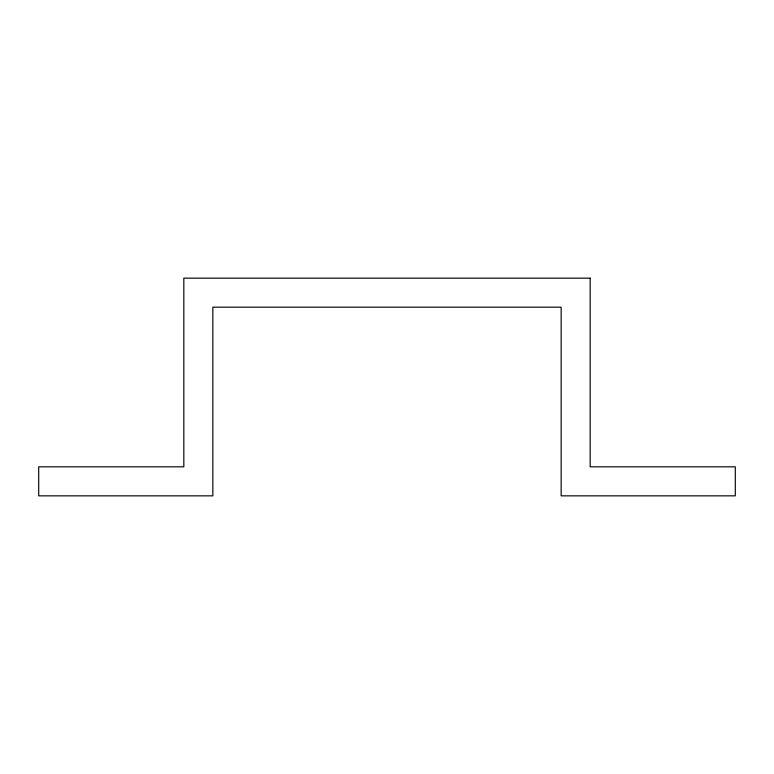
<?xml version="1.0" encoding="UTF-8"?>
<svg xmlns="http://www.w3.org/2000/svg" width="774" height="774" viewBox="0 0 774 774"><rect width="100%" height="100%" fill="white"/><g stroke="black" fill="none" stroke-linecap="round" stroke-linejoin="round"><path stroke-width="1.16" d="M590.175 278.156L183.825 278.156L183.825 466.819L38.7 466.819L38.7 495.844L212.85 495.844L212.85 307.181L561.15 307.181L561.15 495.844L735.3 495.844L735.3 466.819L590.175 466.819L590.175 278.156"/></g></svg>
